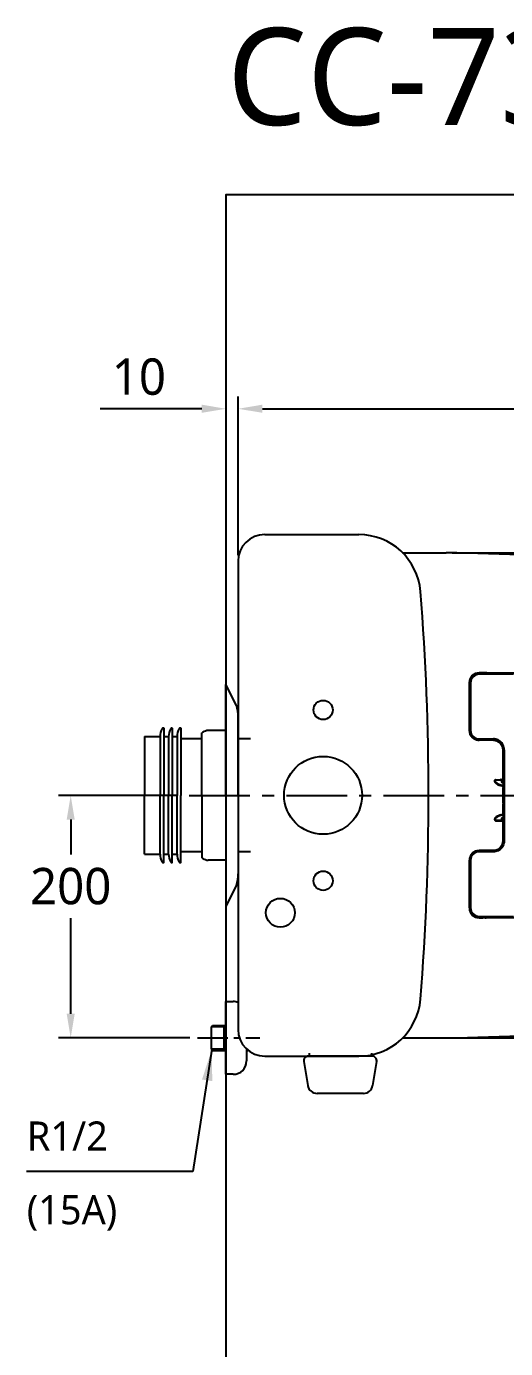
# Model space of a CAD drawing. Extents: x 3056 to 5854, y -58 to 2238.
# Drawn here: x 3215 to 3610, y 1148 to 2238 of the extents above; entities that cross this region are included whole.
import ezdxf

# ---------------------------------------------------------------- set-up
doc = ezdxf.new("R2010")
doc.units = 0
doc.header["$LTSCALE"] = 20
doc.header["$MEASUREMENT"] = 0
doc.linetypes.add('CENTER', pattern=[2, 1.25, -0.25, 0.25, -0.25])
doc.layers.get('0').update_dxf_attribs({"linetype": 'CONTINUOUS'})
doc.layers.get('DEFPOINTS').update_dxf_attribs({"linetype": 'CONTINUOUS'})
for name, color, linetype in [('1', 1, 'CONTINUOUS'), ('2', 2, 'CONTINUOUS'), ('4', 4, 'CONTINUOUS'), ('6', 6, 'CONTINUOUS'), ('CENTER', 2, 'CENTER'), ('FAUCET', 4, 'CONTINUOUS'), ('전열', 7, 'CONTINUOUS')]:
    doc.layers.add(name, color=color, linetype=linetype)
doc.styles.add('GHS', font='romans.shx', dxfattribs={"bigfont": 'whtgtxt.shx'})
doc.styles.get("Standard").update_dxf_attribs({"font": 'NanumGothic.ttf'})
doc.dimstyles.new('ISO-25', dxfattribs={"dimtxt": 20, "dimasz": 20, "dimexe": 3, "dimexo": 1, "dimgap": 5, "dimtad": 1, "dimtoh": 1, "dimdec": 0, "dimtxsty": 'Standard', "dimcen": 0, "dimclrd": 3, "dimclre": 3, "dimclrt": 2, "dimadec": 0, "dimazin": 0, "dimtfac": 1, "dimtdec": 0, "dimtmove": 0, "dimatfit": 3, "dimfxl": 0, "dimarcsym": 0})
doc.dimstyles.get("Standard").update_dxf_attribs({"dimtxt": 2.7, "dimasz": 2, "dimexe": 2, "dimexo": 1, "dimgap": 1.5, "dimtad": 1, "dimlfac": 10, "dimzin": 0, "dimdsep": 46, "dimtxsty": 'Standard', "dimcen": 0, "dimclrt": 2, "dimadec": 0, "dimazin": 0, "dimtfac": 1, "dimtofl": 0, "dimtmove": 0, "dimatfit": 3, "dimfxl": 0, "dimtolj": 1, "dimtzin": 0, "dimarcsym": 0})

# ---------------------------------------------------------------- blocks, each defined once
blk = doc.blocks.new('*D30')
at = {"color": 3, "lineweight": -2}
for p, q in [((3389.4, 1802), (3389.4, 1932.7)), ((4088.8, 1609), (4088.8, 1932.7)), ((3409.4, 1922.7), (4068.8, 1922.7))]:
    blk.add_line(p, q, dxfattribs=at)
at = {"color": 3}
for points in [[(3409.4, 1926.1), (3409.4, 1919.4), (3389.4, 1922.7)], [(4068.8, 1926.1), (4068.8, 1919.4), (4088.8, 1922.7)]]:
    blk.add_solid(points, dxfattribs=at)
at = {"layer": 'DEFPOINTS', "color": 0}
for p in [(4088.8, 1922.7), (3389.4, 1797), (4088.8, 1604)]:
    blk.add_point(p, dxfattribs=at)
at = {"color": 2, "insert": (3739.1, 1949), "char_height": 30, "attachment_point": 5}
blk.add_mtext('\\A1;700', dxfattribs=at)
blk = doc.blocks.new('*D19')
at = {"layer": '1', "color": 3, "lineweight": -2}
for p, q in [((3338.3, 1604), (3241.4, 1604)), ((3251.4, 1584), (3251.4, 1555.3)), ((3251.4, 1424), (3251.4, 1502.8)), ((3349.7, 1404), (3241.4, 1404))]:
    blk.add_line(p, q, dxfattribs=at)
at = {"layer": '1', "color": 3}
for points in [[(3248.1, 1584), (3254.7, 1584), (3251.4, 1604)], [(3248.1, 1424), (3254.7, 1424), (3251.4, 1404)]]:
    blk.add_solid(points, dxfattribs=at)
at = {"layer": 'DEFPOINTS', "color": 0}
for p in [(3343.3, 1604), (3251.4, 1404), (3354.7, 1404)]:
    blk.add_point(p, dxfattribs=at)
at = {"layer": '1', "color": 2, "insert": (3251.4, 1529), "char_height": 30, "attachment_point": 5}
blk.add_mtext('\\A1;200', dxfattribs=at)
blk = doc.blocks.new('*D26')
at = {"layer": '1', "color": 3, "lineweight": -2}
for p, q in [((3379.4, 1804.4), (3379.4, 1932.7)), ((3389.4, 1802), (3389.4, 1932.7)), ((3359.4, 1922.7), (3275.8, 1922.7)), ((3409.4, 1922.7), (3429.4, 1922.7))]:
    blk.add_line(p, q, dxfattribs=at)
at = {"layer": '1', "color": 3}
for points in [[(3359.4, 1926.1), (3359.4, 1919.4), (3379.4, 1922.7)], [(3409.4, 1926.1), (3409.4, 1919.4), (3389.4, 1922.7)]]:
    blk.add_solid(points, dxfattribs=at)
at = {"layer": 'DEFPOINTS', "color": 0}
for p in [(3379.4, 1922.7), (3379.4, 1799.4), (3389.4, 1797)]:
    blk.add_point(p, dxfattribs=at)
at = {"layer": '1', "color": 2, "insert": (3307.6, 1949), "char_height": 30, "attachment_point": 5}
blk.add_mtext('\\A1;10', dxfattribs=at)
blk = doc.blocks.new('2E12E')
at = {"color": 2}
for p, q in [((6772.8, 1129.5), (6772.8, 1168.8)), ((6772.8, 1168.8), (6772.8, 1168.8)), ((6773.8, 1168.8), (6773.8, 1129.5)), ((6786.4, 1177), (6780.8, 1177)), ((6780.8, 1176.8), (6809.2, 1176.8)), ((6780.8, 1176.8), (6783.9, 1176.8)), ((6780.8, 1176.8), (6780.8, 1176.8)), ((6809.2, 1175.8), (6780.8, 1175.8)), ((6786.3, 1176.9), (6785.8, 1176.9)), ((6786.3, 1176.9), (6786.4, 1177)), ((6787.2, 1177), (6786.4, 1176.9)), ((6787.2, 1177), (6809.3, 1177)), ((6772.8, 1129.5), (6772.8, 1129.5)), ((6780.8, 1122.5), (6792.5, 1122.5)), ((6792.5, 1121.5), (6780.8, 1121.5)), ((6792.5, 1121.5), (6780.8, 1121.5)), ((6780.8, 1121.5), (6780.8, 1121.5)), ((6792.5, 1121.5), (6792.5, 1122.5)), ((6792.5, 1121.5), (6792.5, 1121.5)), ((6800.5, 1092.1), (6800.5, 1113.7)), ((6800.5, 1113.7), (6800.5, 1113.7)), ((6800.5, 1092.1), (6800.5, 1113.5)), ((6800.5, 1113.5), (6800.5, 1113.5)), ((6801.5, 1113.5), (6801.5, 1038.5)), ((6800.5, 1087), (6800.5, 1092.1)), ((6800.5, 1091.6), (6800.5, 1091.4)), ((6800.5, 1086.7), (6800.5, 1091.4)), ((6793.8, 1088.4), (6793.8, 1088.3)), ((6793.8, 1087.3), (6793.8, 1088.3)), ((6794, 1088.3), (6794, 1087.3)), ((6794.1, 1087.1), (6794, 1087)), ((6794.3, 1088.9), (6798.5, 1088.9)), ((6794.3, 1088.9), (6794.3, 1088.8)), ((6794.3, 1088.8), (6799.1, 1088.8)), ((6799.1, 1088.6), (6794.3, 1088.6)), ((6799.3, 1088.9), (6799.1, 1088.8)), ((6799.1, 1088.6), (6799.1, 1088.8)), ((6799.4, 1087.1), (6799.4, 1088.3)), ((6799.6, 1088.3), (6799.8, 1088.4)), ((6799.6, 1088.3), (6799.6, 1087.1)), ((6799.8, 1087.3), (6799.8, 1088.4)), ((6800, 1083.9), (6800, 1083.8)), ((6800.5, 1086), (6800.5, 1086.3)), ((6800.5, 1085.8), (6800.5, 1081)), ((6800.5, 1083.2), (6800.5, 1083.9)), ((6800.5, 1083.2), (6800.5, 1083)), ((6800.5, 1069.5), (6800.5, 1082.5)), ((6800.5, 1081), (6800.5, 1076)), ((6800.5, 1071), (6800.5, 1066.2)), ((6800.5, 1069), (6800.5, 1068.8)), ((6800.5, 1060.5), (6800.5, 1068.8)), ((6800, 1060.1), (6800, 1060.1)), ((6800.5, 1065.6), (6800.5, 1066)), ((6800.5, 1065), (6800.5, 1059.9)), ((6800.5, 1060.5), (6800.5, 1060.4)), ((6800.5, 1059.9), (6800.5, 1038.5)), ((6800.5, 1038.3), (6800.5, 1057.4)), ((6793.8, 1055.7), (6793.8, 1056.6)), ((6793.8, 1055.7), (6793.8, 1055.6)), ((6794, 1057), (6794.1, 1056.9)), ((6794, 1056.6), (6794, 1055.7)), ((6794.3, 1055.4), (6799.1, 1055.4)), ((6799.1, 1055.2), (6794.3, 1055.2)), ((6794.3, 1055.2), (6794.3, 1055.1)), ((6794.3, 1055.1), (6798.5, 1055.1)), ((6799.1, 1055.2), (6799.1, 1055.4)), ((6799.1, 1055.2), (6799.3, 1055.1)), ((6799.4, 1055.7), (6799.4, 1056.9)), ((6799.6, 1056.9), (6799.6, 1055.7)), ((6799.8, 1055.6), (6799.6, 1055.7)), ((6799.8, 1055.6), (6799.8, 1056.7)), ((6800.5, 1038.5), (6800.5, 1038.5)), ((6800.5, 1038.3), (6800.5, 1038.3)), ((6780.8, 1030.5), (6792.5, 1030.5)), ((6792.5, 1030.5), (6780.8, 1030.5)), ((6780.8, 1030.5), (6780.8, 1030.5)), ((6792.5, 1029.5), (6780.8, 1029.5)), ((6792.5, 1029.5), (6792.5, 1030.5)), ((6792.5, 1030.5), (6792.5, 1030.5)), ((6772.8, 983.2), (6772.8, 1022.5)), ((6772.8, 1022.5), (6772.8, 1022.5)), ((6772.8, 1022.5), (6772.8, 1022.5)), ((6773.8, 1022.5), (6773.8, 983.2)), ((6772.8, 983.2), (6772.8, 983.2)), ((6772.8, 983.2), (6772.8, 983.2)), ((6780.8, 976.2), (6809.2, 976.2)), ((6809.2, 975.2), (6780.8, 975.2)), ((6780.8, 975.2), (6780.8, 975.1)), ((6780.8, 975.1), (6783.9, 975.1)), ((6786.4, 975), (6780.8, 975)), ((6785.8, 975.1), (6786.3, 975)), ((6786.4, 975), (6786.3, 975)), ((6787.2, 975), (6786.4, 975.1)), ((6809.3, 975), (6787.2, 975))]:
    blk.add_line(p, q, dxfattribs=at)
for points in [[(6772.8, 1168.8), (6772.8, 1168.8), (6772.8, 1168.8), (6772.8, 1168.8), (6773, 1170.6), (6773.4, 1171.9), (6773.9, 1172.9), (6774.5, 1173.7), (6775.1, 1174.5), (6775.7, 1175), (6776.4, 1175.5), (6777.8, 1176.2), (6780.8, 1176.8)], [(6772.8, 1168.8), (6772.8, 1168.8)], [(6773.8, 1168.8), (6773.4, 1168.8), (6773.1, 1168.8), (6772.9, 1168.8), (6772.8, 1168.8)], [(6780.8, 1176.8), (6780.8, 1176.7), (6780.8, 1176.5), (6780.8, 1176.2), (6780.8, 1175.8)], [(6780.8, 1121.5), (6777.8, 1122.1), (6776.4, 1122.8), (6775.7, 1123.3), (6775.1, 1123.8), (6774.6, 1124.4), (6774.2, 1125), (6773.8, 1125.7), (6773.4, 1126.4), (6773, 1127.7), (6772.8, 1129.5)], [(6772.8, 1129.5), (6772.9, 1129.5), (6773.1, 1129.5), (6773.4, 1129.5), (6773.8, 1129.5)], [(6780.8, 1122.5), (6780.8, 1122.1), (6780.8, 1121.8), (6780.8, 1121.6), (6780.8, 1121.5)], [(6792.5, 1121.5), (6795.5, 1120.9), (6798.1, 1119.2), (6799.9, 1116.6), (6800.5, 1113.5)], [(6800.5, 1086), (6800.5, 1113.5)], [(6801.5, 1113.5), (6801.1, 1113.5), (6800.8, 1113.5), (6800.6, 1113.5), (6800.5, 1113.5)], [(6793.8, 1088.3), (6793.8, 1088.4), (6793.9, 1088.5), (6793.9, 1088.6), (6794, 1088.7), (6794.2, 1088.8), (6794.3, 1088.8)], [(6794, 1088.3), (6794, 1088.3), (6793.9, 1088.3), (6793.8, 1088.3), (6793.8, 1088.3)], [(6794, 1087), (6793.9, 1087.1), (6793.9, 1087.1), (6793.8, 1087.2), (6793.8, 1087.3)], [(6793.8, 1087.3), (6793.8, 1087.3), (6793.9, 1087.3), (6794, 1087.3), (6794, 1087.3)], [(6793.8, 1087.3), (6793.8, 1087)], [(6794, 1087), (6794, 1086.6)], [(6794.3, 1088.8), (6794.3, 1088.8), (6794.3, 1088.7), (6794.3, 1088.7), (6794.3, 1088.6)], [(6798.5, 1084.1), (6798.6, 1084.1), (6799.1, 1084), (6799.5, 1083.9), (6799.8, 1083.8), (6800, 1083.8), (6800, 1083.8)], [(6799.1, 1088.8), (6799.2, 1088.8), (6799.3, 1088.8), (6799.3, 1088.7), (6799.4, 1088.6), (6799.5, 1088.5), (6799.6, 1088.3)], [(6799.3, 1088.9), (6799.5, 1088.9), (6799.7, 1088.8), (6799.8, 1088.6), (6799.8, 1088.5), (6799.8, 1088.4), (6799.8, 1088.4)], [(6799.6, 1088.3), (6799.5, 1088.3), (6799.5, 1088.3), (6799.4, 1088.3), (6799.4, 1088.3)], [(6799.4, 1087.1), (6799.4, 1087.1), (6799.5, 1087.1), (6799.5, 1087.1), (6799.6, 1087.1)], [(6799.8, 1087.3), (6799.6, 1087.1)], [(6800, 1086.6), (6799.8, 1086.7), (6799.7, 1086.8), (6799.6, 1086.9), (6799.6, 1087.1)], [(6799.8, 1087.3), (6799.8, 1087.2), (6799.8, 1087.1), (6799.9, 1087), (6800, 1086.9), (6800, 1086.9)], [(6800, 1086.6), (6800, 1086.6), (6800, 1086.6), (6799.9, 1086.5), (6799.9, 1086.4)], [(6800, 1086.6), (6800, 1086.6), (6800, 1086.7), (6800, 1086.7), (6800.1, 1086.7), (6800.1, 1086.7), (6800.1, 1086.7), (6800.1, 1086.8)], [(6800, 1086.8), (6800, 1086.8), (6800.1, 1086.8), (6800.1, 1086.8), (6800.1, 1086.8)], [(6800, 1083.9), (6800, 1083.9), (6800.2, 1083.9), (6800.5, 1083.9)], [(6800.5, 1086.7), (6800.2, 1086.7), (6800.1, 1086.8)], [(6800.5, 1083.3), (6800.5, 1083.3), (6800.5, 1083.2), (6800.5, 1083.2)], [(6800.5, 1076), (6800.5, 1074), (6800.5, 1071)], [(6800.5, 1068.7), (6800.5, 1068.7), (6800.5, 1068.8), (6800.5, 1068.8)], [(6794, 1057), (6794, 1057.4)], [(6798.5, 1059.9), (6798.6, 1059.9), (6799.1, 1060), (6799.5, 1060.1), (6799.8, 1060.1), (6800, 1060.1), (6800, 1060.1)], [(6799.4, 1056.9), (6799.4, 1057.1), (6799.5, 1057.3), (6799.7, 1057.5), (6799.9, 1057.6)], [(6799.6, 1056.9), (6799.6, 1057), (6799.7, 1057.2), (6799.8, 1057.3), (6800, 1057.4)], [(6799.9, 1057.6), (6799.9, 1057.5), (6800, 1057.4), (6800, 1057.4), (6800, 1057.4)], [(6800, 1060.1), (6800, 1060.1), (6800.2, 1060.1), (6800.5, 1060.1)], [(6800.1, 1057.2), (6800.1, 1057.3), (6800.1, 1057.3), (6800, 1057.3), (6800, 1057.4), (6800, 1057.4), (6800, 1057.4)], [(6800.5, 1057.3), (6800.2, 1057.2), (6800.1, 1057.2)], [(6800.5, 1066), (6800.5, 1038.5)], [(6794, 1057), (6793.9, 1056.9), (6793.9, 1056.8), (6793.8, 1056.7), (6793.8, 1056.6)], [(6793.8, 1057), (6793.8, 1056.6)], [(6794, 1056.6), (6794, 1056.6), (6793.9, 1056.6), (6793.8, 1056.6), (6793.8, 1056.6)], [(6793.8, 1055.7), (6793.8, 1055.6), (6793.9, 1055.5), (6793.9, 1055.4), (6794, 1055.3), (6794.2, 1055.2), (6794.3, 1055.2)], [(6793.8, 1055.7), (6793.8, 1055.7), (6793.9, 1055.7), (6794, 1055.7), (6794, 1055.7)], [(6794.3, 1055.4), (6794.3, 1055.3), (6794.3, 1055.2), (6794.3, 1055.2), (6794.3, 1055.2)], [(6799.1, 1055.2), (6799.2, 1055.2), (6799.3, 1055.2), (6799.3, 1055.3), (6799.4, 1055.3), (6799.5, 1055.5), (6799.6, 1055.7)], [(6799.3, 1055.1), (6799.5, 1055.1), (6799.7, 1055.2), (6799.8, 1055.3), (6799.8, 1055.5), (6799.8, 1055.5), (6799.8, 1055.6)], [(6799.6, 1056.9), (6799.5, 1056.9), (6799.5, 1056.9), (6799.4, 1056.9), (6799.4, 1056.9)], [(6799.4, 1055.7), (6799.4, 1055.7), (6799.5, 1055.7), (6799.5, 1055.7), (6799.6, 1055.7)], [(6799.6, 1056.9), (6799.8, 1056.7)], [(6799.8, 1056.7), (6799.8, 1056.8), (6799.8, 1056.9), (6799.9, 1057), (6800, 1057.1), (6800, 1057.1)], [(6800, 1057.2), (6800, 1057.2), (6800.1, 1057.2), (6800.1, 1057.2), (6800.1, 1057.2)], [(6800.5, 1038.5), (6800.3, 1036.8), (6799.8, 1035.3), (6798.1, 1032.8), (6795.6, 1031.1), (6794.1, 1030.6), (6792.5, 1030.5)], [(6800, 1035.6), (6799.6, 1034.7), (6799.5, 1034.4)], [(6800.5, 1038.3), (6800.2, 1036.4), (6800, 1035.6)], [(6800.5, 1038.5), (6800.6, 1038.5), (6800.8, 1038.5), (6801.1, 1038.5), (6801.5, 1038.5)], [(6780.8, 1030.5), (6777.8, 1029.9), (6776.4, 1029.2), (6775.1, 1028.1), (6773.6, 1026), (6773, 1024.4), (6772.8, 1022.5)], [(6780.8, 1030.5), (6780.8, 1030.4), (6780.8, 1030.2), (6780.8, 1029.9), (6780.8, 1029.5)], [(6772.8, 1022.5), (6772.8, 1022.3)], [(6773.8, 1022.5), (6773.4, 1022.5), (6773.1, 1022.5), (6772.9, 1022.5), (6772.8, 1022.5)], [(6772.8, 983.2), (6772.9, 983.2), (6773.1, 983.2), (6773.4, 983.2), (6773.8, 983.2)], [(6772.8, 983.2), (6773, 981.2), (6773.6, 979.6), (6775.1, 977.5), (6776.4, 976.5), (6777.8, 975.7), (6780.8, 975.2)], [(6780.8, 976.2), (6780.8, 975.8), (6780.8, 975.5), (6780.8, 975.2), (6780.8, 975.2)]]:
    blk.add_lwpolyline(points, dxfattribs=at)
for centre, radius, start, end in [((6780.8, 1168.8), 7, 90.009, 180.0064), ((6780.8, 1129.5), 7, 179.9907, 269.9939), ((6794.3, 1088.3), 0.3, 90.0054, 180.0075), ((6794.3, 1087.3), 0.301, 179.9899, 225.6049), ((6801.3, 1094.5), 10.5, 225.6118, 265.425), ((6801.3, 1094.5), 10.8, 227.0817, 254.799), ((6801.3, 1094.5), 10.3, 225.6125, 265.3361), ((6799.1, 1088.3), 0.3, 0.0171, 90.021), ((6801.3, 1094.5), 8.19, 260.2197, 264.0535), ((6801.3, 1094.5), 7.99, 260.2195, 263.8756), ((6801.3, 1049.5), 10.5, 94.8123, 134.3882), ((6801.3, 1049.5), 10.8, 105.201, 132.9183), ((6801.3, 1049.5), 10.3, 94.7621, 134.3875), ((6801.3, 1049.5), 8.19, 95.9947, 99.7802), ((6801.3, 1049.5), 7.99, 96.1451, 99.7805), ((6794.3, 1056.6), 0.301, 134.3951, 180.0075), ((6794.3, 1055.7), 0.3, 179.9932, 269.997), ((6799.1, 1055.7), 0.3, 269.9747, 359.9918), ((6780.8, 1022.5), 7, 90.009, 180.0064), ((6780.8, 983.2), 7, 179.9907, 269.9939)]:
    blk.add_arc(centre, radius, start, end, dxfattribs=at)
for centre, major_axis, ratio, start_param, end_param in [((6780.8, 1169), (-4.21, 6.81), 0.99966, 5.729789, 7.30029), ((6780.8, 1168.8), (0, 8), 0.999848, 0.098926, 1.570811), ((6780.8, 1168.8), (0, 8), 0.999848, 0.000015, 0.098926), ((6783.9, 1176.9), (-2.5, 0), 0.017455, 1.570806, 3.036883), ((6783.8, 1176.9), (2, 0), 0.017449, 5.715526, 6.178563), ((6786.3, 1176.4), (-0.229, 0.445), 0.99869, 5.363377, 5.807797), ((6786.4, 1176.5), (0, 0.5), 0.999695, 5.719812, 6.283185), ((6780.8, 1129.5), (0, 8), 0.999848, 1.570782, 1.599305), ((6780.8, 1129.5), (0, 8), 0.999848, 1.599305, 2.571298), ((6780.8, 1129.5), (0, 8), 0.999848, 2.571298, 3.141578), ((6792.5, 1113.5), (-5.66, -5.66), 0.999695, 2.727332, 3.926845), ((6792.5, 1113.5), (7.66, 2.32), 0.999451, 5.989191, 6.672186), ((6794.3, 1088.4), (0, 0.5), 0.999848, 0, 1.570796), ((6794.3, 1087), (0, 0.5), 0.998838, 1.569846, 2.39245), ((6798.5, 1088.9), (-1.5, 0), 0.017455, 4.13565, 4.712389), ((6800.1, 1087.1), (0.088, -0.575), 0.246445, 5.145086, 5.272141), ((6800.5, 1087), (0, 0.8), 0.017455, 1.570796, 2.617994), ((6794.3, 1057), (0, -0.5), 0.998838, 3.890736, 4.713339), ((6800.5, 1065), (0, 0.8), 0.017455, 0.523599, 1.570796), ((6794.3, 1055.6), (0, 0.5), 0.999848, 1.570796, 3.141593), ((6798.5, 1055.1), (1.5, 0), 0.017455, 4.712389, 5.289125), ((6800.1, 1056.8), (0.088, 0.575), 0.246445, 1.011042, 1.1381), ((6792.5, 1038.5), (5.66, -5.66), 0.999695, 5.497925, 6.697438), ((6792.5, 1038.5), (-7.66, 2.32), 0.999451, 2.752531, 3.435587), ((6792.5, 1038.5), (5.66, -5.66), 0.999695, 0.414252, 0.785253), ((6780.8, 1022.5), (0, 8), 0.999848, 0.877805, 1.537628), ((6780.8, 1022.5), (0, 8), 0.999848, 0.000015, 0.877805), ((6780.8, 1022.5), (0, 8), 0.999848, 1.537628, 1.570811), ((6780.8, 983.2), (0, 8), 0.999848, 1.570782, 3.121269), ((6780.8, 983), (4.21, 6.81), 0.99966, 2.124488, 3.694989), ((6780.8, 983.2), (0, 8), 0.999848, 3.121269, 3.141578), ((6783.9, 975.1), (2.5, 0), 0.017455, 0.10471, 1.570786), ((6783.8, 975.1), (-2, 0), 0.017449, 3.246202, 3.709245), ((6786.3, 975.5), (0.229, 0.445), 0.99869, 3.61698, 4.061401), ((6786.4, 975.5), (0, 0.5), 0.999695, 3.141593, 3.704966)]:
    blk.add_ellipse(centre, major_axis=major_axis, ratio=ratio, start_param=start_param, end_param=end_param, dxfattribs=at)
for points in [[(6801.5, 1113.5), (6801.5, 1114.2), (6801.3, 1115.5), (6800.7, 1117.5), (6799.6, 1119.2), (6798.2, 1120.6), (6796.4, 1121.7), (6794.5, 1122.4), (6793.2, 1122.5), (6792.5, 1122.5)], [(6799.4, 1087.1), (6799.4, 1087), (6799.4, 1086.9), (6799.5, 1086.7), (6799.6, 1086.6), (6799.7, 1086.5), (6799.9, 1086.4), (6799.9, 1086.4)], [(6801.5, 1038.5), (6801.5, 1037.8), (6801.3, 1036.5), (6800.7, 1034.5), (6799.6, 1032.8), (6798.1, 1031.4), (6796.4, 1030.3), (6794.5, 1029.6), (6793.2, 1029.5), (6792.5, 1029.5)]]:
    blk.add_open_spline(points, degree=3, dxfattribs=at)
blk = doc.blocks.new('*D27')
at = {"layer": '1', "color": 3, "lineweight": -2}
for p, q in [((3565.8, 1804), (4227.2, 1804)), ((4217.2, 1784), (4217.2, 1630.2)), ((4217.2, 1424), (4217.2, 1577.8)), ((3565.8, 1404), (4227.2, 1404))]:
    blk.add_line(p, q, dxfattribs=at)
at = {"layer": '1', "color": 3}
for points in [[(4213.9, 1784), (4220.5, 1784), (4217.2, 1804)], [(4213.9, 1424), (4220.5, 1424), (4217.2, 1404)]]:
    blk.add_solid(points, dxfattribs=at)
at = {"layer": 'DEFPOINTS', "color": 0}
for p in [(3560.8, 1804), (3560.8, 1404), (4217.2, 1404)]:
    blk.add_point(p, dxfattribs=at)
at = {"layer": '1', "color": 2, "insert": (4217.2, 1604), "char_height": 30, "attachment_point": 5}
blk.add_mtext('\\A1;400', dxfattribs=at)

msp = doc.modelspace()

# ---------------------------------------------------------------- linework, layer by layer
for p, q in [((3411.36524, 1819.0231), (3488.81279, 1819.0231)), ((3524.93757, 1804.0231), (3560.81072, 1804.0231)), ((3389.36524, 1797.0231), (3389.36524, 1411.0231)), ((3524.93757, 1404.0231), (3560.81072, 1404.0231)), ((3411.36524, 1389.0231), (3488.81279, 1389.0231))]:
    msp.add_line(p, q)
at = {"color": 6}
for p, q in [((3379.36524, 1604.0231), (3379.36524, 1695.5231)), ((3388.05379, 1678.12158), (3379.36524, 1695.5231)), ((3389.36524, 1604.0231), (3389.36524, 1668.63044)), ((3379.36524, 1657.5231), (3364.76193, 1657.5231)), ((3359.36524, 1604.0231), (3359.36524, 1655.5231)), ((3359.36524, 1604.0231), (3359.36524, 1552.5231)), ((3379.36524, 1604.0231), (3379.36524, 1512.5231)), ((3389.36524, 1604.0231), (3389.36524, 1539.41576)), ((3379.36524, 1550.5231), (3364.76193, 1550.5231)), ((3388.05379, 1529.92461), (3379.36524, 1512.5231))]:
    msp.add_line(p, q, dxfattribs=at)
at = {"color": 5}
for p, q in [((3359.36524, 1650.5231), (3342.13117, 1650.5231)), ((3389.40082, 1650.5231), (3389.36524, 1650.5231)), ((3399.60291, 1650.5231), (3389.36524, 1650.5231)), ((3389.5753, 1650.5231), (3389.36524, 1650.5231)), ((3359.36524, 1557.5231), (3342.13117, 1557.5231)), ((3389.40082, 1557.5231), (3389.36524, 1557.5231)), ((3389.5753, 1557.5231), (3389.36524, 1557.5231)), ((3399.60291, 1557.5231), (3389.36524, 1557.5231))]:
    msp.add_line(p, q, dxfattribs=at)
for centre, radius in [((3459.41094, 1674.4231), 7.92), ((3459.41094, 1604.0231), 32.12), ((3459.41094, 1533.6231), 7.92), ((3424.21094, 1507.2231), 11.88)]:
    msp.add_circle(centre, radius)
for centre, radius, start, end in [((3411.36524, 1797.0231), 22, 90, 180), ((3488.81279, 1768.0231), 51, 4.57595746, 90), ((3426.64198, -4450.17507), 6255.63713, 86.210109216, 88.771045727), ((1439.72888, 1604.0231), 2106.63636, 355.42404254, 4.57595746), ((3488.81279, 1440.0231), 51, 270, 355.42404254), ((3411.36524, 1411.0231), 22, 180, 270), ((3426.64187, 7658.22127), 6255.63714, 271.228955321, 273.789891832)]:
    msp.add_arc(centre, radius, start, end)
at = {"color": 6}
for centre, radius, start, end in [((3354.36524, 1668.63044), 35, 0, 15.7342266), ((3366.75542, 1644.47065), 13.29554, 103.90470618, 123.76849054), ((3364.76193, 1652.5231), 5, 90, 103.90470618), ((3366.75542, 1563.57555), 13.29554, 236.23150946, 256.09529382), ((3364.76193, 1555.5231), 5, 256.09529382, 270), ((3354.36524, 1539.41576), 35, 344.2657734, 0)]:
    msp.add_arc(centre, radius, start, end, dxfattribs=at)
at = {"layer": '1', "linetype": 'CENTER'}
msp.add_line((3355.8297, 1404.02277), (3407.15616, 1404.02277), dxfattribs=at)
at = {"layer": '4'}
for p, q in [((3379.36524, 1374.02277), (3379.36524, 1434.02277)), ((3379.36524, 1434.02277), (3385.36524, 1434.02277)), ((3367.36524, 1413.27277), (3368.36524, 1414.27277)), ((3367.36524, 1394.77277), (3367.36524, 1413.27277)), ((3377.86524, 1413.27277), (3367.36524, 1413.27277)), ((3368.36524, 1414.27277), (3379.36524, 1414.27277)), ((3377.86524, 1393.77277), (3377.86524, 1414.27277)), ((3377.86524, 1413.27277), (3378.86524, 1414.27277)), ((3379.36524, 1413.65581), (3379.36524, 1394.39038)), ((3377.86524, 1394.77277), (3367.36524, 1394.77277)), ((3368.36524, 1393.77277), (3367.36524, 1394.77277)), ((3368.36524, 1393.77277), (3379.36524, 1393.77277)), ((3378.86524, 1393.77277), (3377.86524, 1394.77277)), ((3396.36524, 1394.92962), (3396.36524, 1385.02277)), ((3396.36524, 1393.77277), (3397.71144, 1393.77277)), ((3385.36524, 1374.02277), (3379.36524, 1374.02277))]:
    msp.add_line(p, q, dxfattribs=at)
for centre, start, end in [((3385.36524, 1423.02277), 68.67631374, 90), ((3385.36524, 1385.02277), 270, 0)]:
    msp.add_arc(centre, 11, start, end, dxfattribs=at)
at = {"layer": '6'}
msp.add_lwpolyline([(5854.2496, 2099.0231), (3379.36524, 2099.0231), (3379.36524, 194.0231), (5276.76374, 194.0231), (5276.76374, 1204.0231)], dxfattribs=at)
at = {"layer": 'CENTER', "color": 1, "linetype": 'CENTER', "ltscale": 2}
msp.add_line((3349.15108, 1604.0231), (4156.44642, 1604.0231), dxfattribs=at)
at = {"layer": 'DEFPOINTS', "color": 0, "linetype": 'ByBlock'}
msp.add_point((3399.36524, 1604.0231), dxfattribs=at)
at = {"layer": 'FAUCET', "color": 4}
for p, q in [((3443.55485, 1384.54717), (3446.8635, 1364.69532)), ((3499.76317, 1389.0231), (3447.34653, 1389.0231)), ((3447.93417, 1391.58575), (3447.93417, 1389.0231)), ((3499.17553, 1391.58575), (3499.17553, 1389.0231)), ((3503.55485, 1384.54717), (3500.24621, 1364.69532)), ((3492.66285, 1358.27125), (3454.44686, 1358.27125))]:
    msp.add_line(p, q, dxfattribs=at)
for centre, radius, start, end in [((3447.34653, 1385.17912), 3.84398, 90, 189.46232221), ((3499.76317, 1385.17912), 3.84398, 350.53767779, 90), ((3454.44686, 1365.95921), 7.68796, 189.46232221, 270), ((3492.66285, 1365.95921), 7.68796, 270, 350.53767779)]:
    msp.add_arc(centre, radius, start, end, dxfattribs=at)
at = {"layer": '전열', "color": 3}
for p, q in [((3327.65629, 1659.5231), (3327.93117, 1659.5231)), ((3328.13117, 1659.3231), (3328.13117, 1604.0231)), ((3334.65629, 1659.5231), (3334.93117, 1659.5231)), ((3335.13117, 1659.3231), (3335.13117, 1604.0231)), ((3341.65629, 1659.5231), (3341.93117, 1659.5231)), ((3342.13117, 1659.3231), (3342.13117, 1604.0231)), ((3312.13117, 1652.5231), (3325.13117, 1652.5231)), ((3312.13117, 1652.5231), (3312.13117, 1604.0231)), ((3325.13117, 1652.5231), (3325.13117, 1604.0231)), ((3328.13117, 1652.5231), (3332.13117, 1652.5231)), ((3332.13117, 1652.5231), (3332.13117, 1604.0231)), ((3335.13117, 1652.5231), (3339.13117, 1652.5231)), ((3339.13117, 1652.5231), (3339.13117, 1604.0231)), ((3312.13117, 1555.5231), (3312.13117, 1604.0231)), ((3325.13117, 1555.5231), (3325.13117, 1604.0231)), ((3328.13117, 1548.7231), (3328.13117, 1604.0231)), ((3332.13117, 1555.5231), (3332.13117, 1604.0231)), ((3335.13117, 1548.7231), (3335.13117, 1604.0231)), ((3339.13117, 1555.5231), (3339.13117, 1604.0231)), ((3342.13117, 1548.7231), (3342.13117, 1604.0231)), ((3312.13117, 1555.5231), (3325.13117, 1555.5231)), ((3327.65629, 1548.5231), (3327.93117, 1548.5231)), ((3328.13117, 1555.5231), (3332.13117, 1555.5231)), ((3334.65629, 1548.5231), (3334.93117, 1548.5231)), ((3335.13117, 1555.5231), (3339.13117, 1555.5231)), ((3341.65629, 1548.5231), (3341.93117, 1548.5231))]:
    msp.add_line(p, q, dxfattribs=at)
for centre, radius, start, end in [((3335.69489, 1653.29061), 10.59156, 146.93907128, 184.15553559), ((3327.65629, 1658.5231), 1, 90, 146.93907128), ((3327.93117, 1659.3231), 0.2, 0, 90), ((3342.69489, 1653.29061), 10.59156, 146.93907128, 184.15553559), ((3334.65629, 1658.5231), 1, 90, 146.93907128), ((3334.93117, 1659.3231), 0.2, 0, 90), ((3349.69489, 1653.29061), 10.59156, 146.93907128, 184.15553559), ((3341.65629, 1658.5231), 1, 90, 146.93907128), ((3341.93117, 1659.3231), 0.2, 0, 90), ((3335.69489, 1554.75559), 10.59156, 175.84446441, 213.06092872), ((3327.65629, 1549.5231), 1, 213.06092872, 270), ((3327.93117, 1548.7231), 0.2, 270, 0), ((3342.69489, 1554.75559), 10.59156, 175.84446441, 213.06092872), ((3334.65629, 1549.5231), 1, 213.06092872, 270), ((3334.93117, 1548.7231), 0.2, 270, 0), ((3349.69489, 1554.75559), 10.59156, 175.84446441, 213.06092872), ((3341.65629, 1549.5231), 1, 213.06092872, 270), ((3341.93117, 1548.7231), 0.2, 270, 0)]:
    msp.add_arc(centre, radius, start, end, dxfattribs=at)

# ---------------------------------------------------------------- block references
msp.add_blockref('2E12E', (-3192.78467, 528.03097))

# ---------------------------------------------------------------- texts
at = {"insert": (3380.22357, 2236.68676), "char_height": 80, "width": 851.5184681, "attachment_point": 1, "style": 'GHS'}
msp.add_mtext('{\\fNanumGothic|b0|i0|c0|p50;CC-\\fNanumGothic|b0|i0|c129|p50;730\\fNanumGothic|b0|i0|c0|p50;P}', dxfattribs=at)
at = {"layer": '2'}
for s, p in [('R1/2', (3215.22788, 1311.16328)), ('(15A)', (3215.22788, 1250.40806))]:
    msp.add_text(s, height=24, dxfattribs=at).set_placement(p)

# ---------------------------------------------------------------- dimensions: what is measured, and where the dimension line sits
dim = msp.add_linear_dim(base=(4088.84524, 1922.73263), p1=(3389.36524, 1797.0231), p2=(4088.84524, 1604.02309), text='700', dimstyle='Standard', override={"dimtxt": 30, "dimasz": 20, "dimexe": 10, "dimexo": 5, "dimgap": 10, "dimdec": 4, "dimlfac": 1, "dimrnd": 0.5, "dimzin": 8, "dimclrd": 3, "dimclre": 3, "dimtdec": 4})
dim.commit()
dim.dimension.update_dxf_attribs({"geometry": '*D30', "text_midpoint": (3739.10524, 1948.95581)})
at = {"layer": '1'}
dim = msp.add_linear_dim(base=(3379.36524, 1922.73263), p1=(3389.36524, 1797.0231), p2=(3379.36524, 1799.35253), dimstyle='Standard', override={"dimtxt": 30, "dimasz": 20, "dimexe": 10, "dimexo": 5, "dimgap": 10, "dimdec": 0, "dimlfac": 1, "dimrnd": 0.5, "dimzin": 8, "dimclrd": 3, "dimclre": 3, "dimtdec": 0, "dimarcsym": 1}, dxfattribs=at)
dim.commit()
dim.dimension.update_dxf_attribs({"geometry": '*D26', "text_midpoint": (3307.58413, 1948.95581)})
dim = msp.add_linear_dim(base=(4217.19634, 1404.0231), p1=(3560.81072, 1804.0231), p2=(3560.81072, 1404.0231), angle=90, dimstyle='Standard', override={"dimtxt": 30, "dimasz": 20, "dimexe": 10, "dimexo": 5, "dimgap": 10, "dimtih": 1, "dimtoh": 1, "dimdec": 0, "dimlfac": 1, "dimrnd": 0.5, "dimzin": 8, "dimclrd": 3, "dimclre": 3, "dimtdec": 0, "dimarcsym": 1}, dxfattribs=at)
dim.commit()
dim.dimension.update_dxf_attribs({"geometry": '*D27', "text_midpoint": (4217.19634, 1604.0231)})
dim = msp.add_linear_dim(base=(3251.38521, 1404.0231), p1=(3343.27599, 1604.0231), p2=(3354.70542, 1404.0231), angle=90, dimstyle='Standard', override={"dimtxt": 30, "dimasz": 20, "dimexe": 10, "dimexo": 5, "dimgap": 10, "dimtih": 1, "dimtoh": 1, "dimdec": 0, "dimlfac": 1, "dimrnd": 0.5, "dimzin": 8, "dimclrd": 3, "dimclre": 3, "dimtdec": 0, "dimarcsym": 1}, dxfattribs=at)
dim.commit()
dim.dimension.update_dxf_attribs({"geometry": '*D19', "text_midpoint": (3251.38521, 1529.0231), "dimtype": 160})

# ---------------------------------------------------------------- leaders
msp.add_leader([(3367.83002, 1394.7731), (3352.05678, 1293.92182), (3214.93806, 1293.92182)], dimstyle='ISO-25', override={"dimscale": 1.3, "dimgap": 5, "dimtad": 0, "dimarcsym": 1})

doc.saveas('drawing.dxf')
